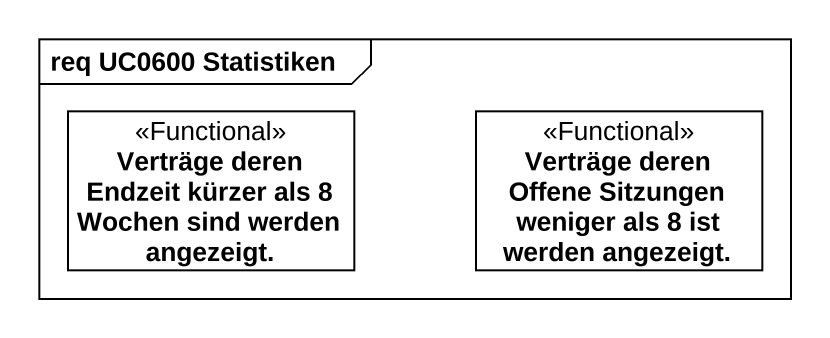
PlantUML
@startuml
mainframe req UC0600 Statistiken
hide circle
hide empty members
class "Verträge deren Endzeit kürzer als 8 Wochen sind werden angezeigt." as Verträge_deren_Endzeit <<Functional>>
class "Verträge deren Offene Sitzungen weniger als 8 ist werden angezeigt." as Verträge_deren_Offene <<Functional>>
@enduml
